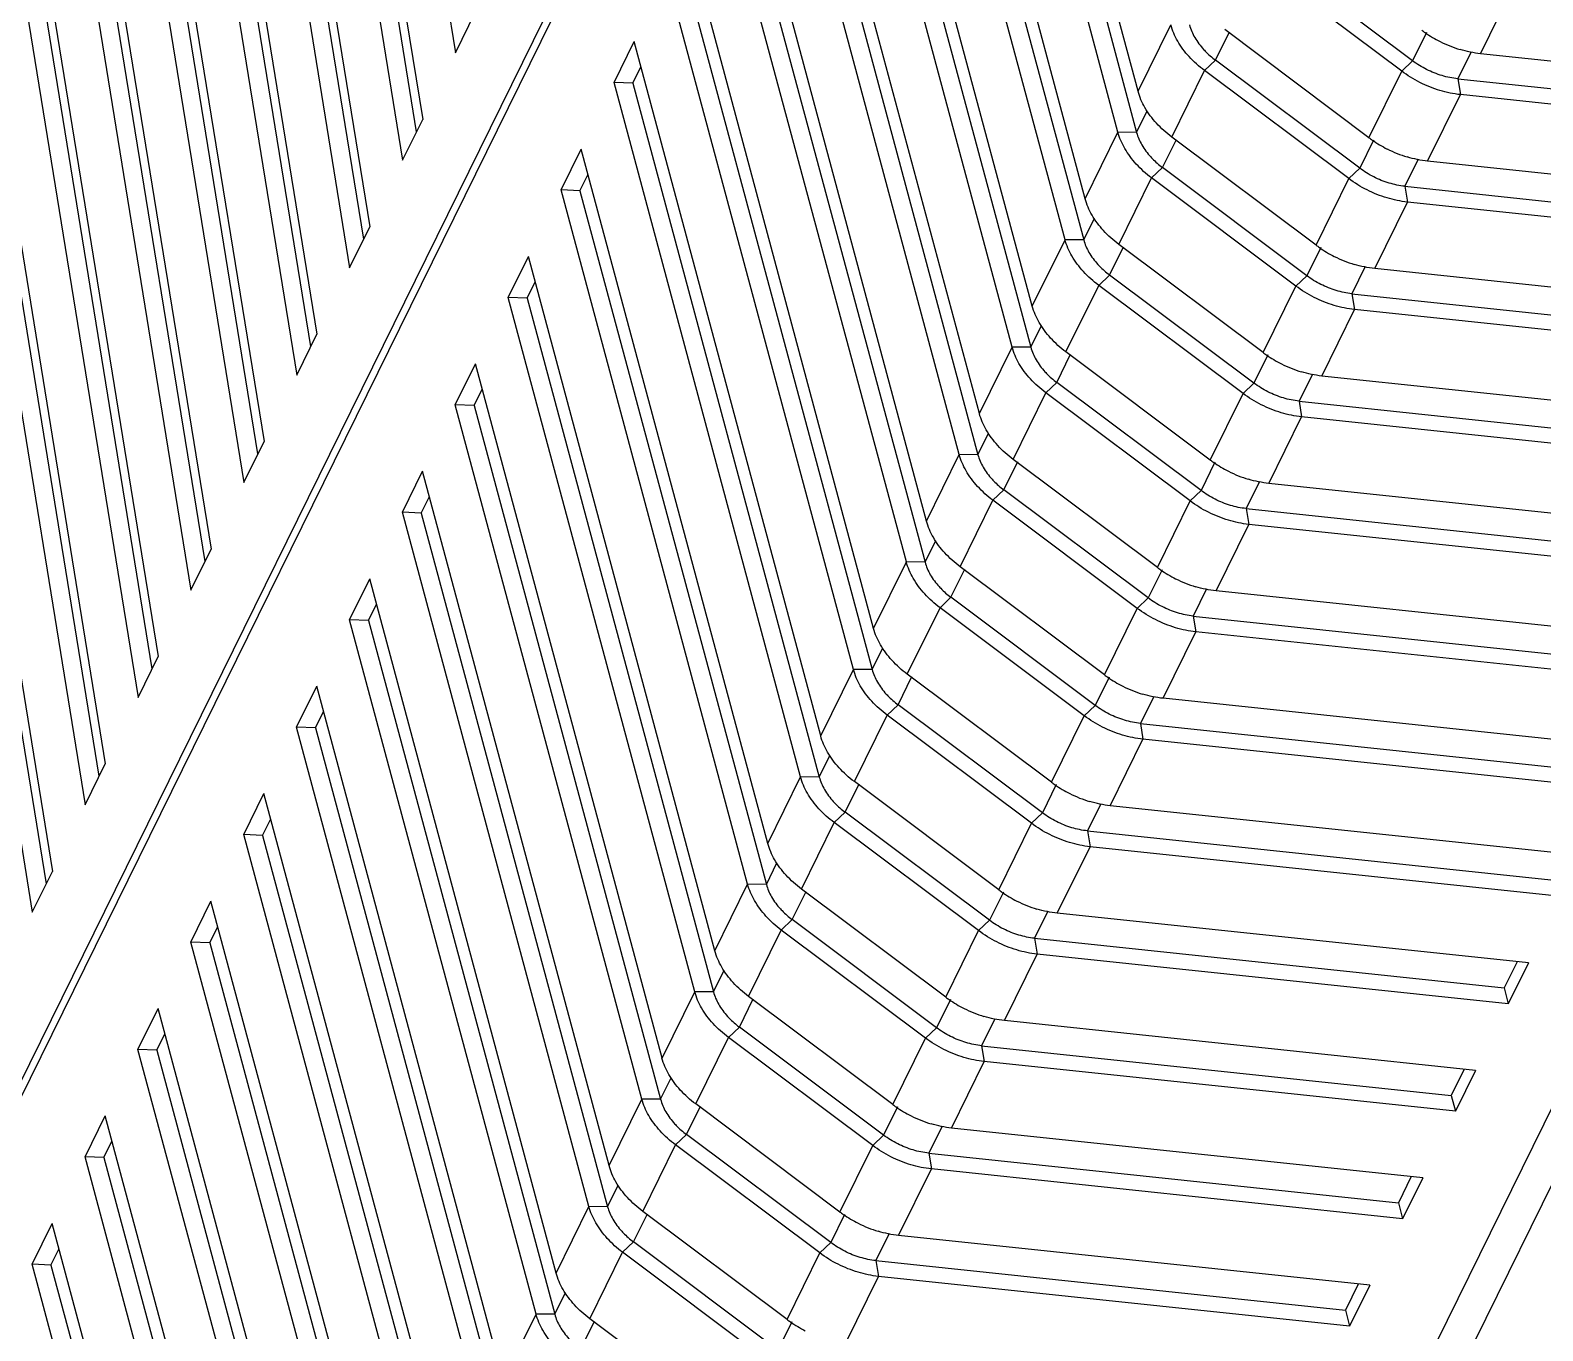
# Model space of a CAD drawing. Header units: millimetres. Extents: x 10368 to 13229, y -13270 to -11269.
# Drawn here: x 12836.42 to 12882.65, y -12433.13 to -12393.38 of the extents above; entities that cross this region are included whole.
import ezdxf

# ---------------------------------------------------------------- set-up
doc = ezdxf.new("R2010")
doc.units = ezdxf.units.MM

# ---------------------------------------------------------------- blocks, each defined once
blk = doc.blocks.new('u59')
at = {"color": 7, "linetype": 'Continuous'}
for p, q in [((-328.54, 144.576), (-276.921, 249.411)), ((-327.443, 144.46), (-275.824, 249.295)), ((-317.177, 69.942), (-234.061, 238.747)), ((-317.109, 69.585), (-234.008, 238.361)), ((-272.854, 166.965), (-278.551, 188.17)), ((-277.98, 188.165), (-272.278, 166.94)), ((-278.596, 186.913), (-272.894, 165.689)), ((-274.471, 163.68), (-280.168, 184.885)), ((-279.597, 184.88), (-273.895, 163.656)), ((-280.213, 183.629), (-274.511, 162.405)), ((-276.088, 160.396), (-281.785, 181.601)), ((-281.214, 181.596), (-275.512, 160.372)), ((-281.83, 180.345), (-276.128, 159.12)), ((-277.705, 157.112), (-283.402, 178.317)), ((-282.831, 178.312), (-277.129, 157.088)), ((-283.447, 177.061), (-277.745, 155.836)), ((-279.322, 153.828), (-285.019, 175.033)), ((-284.448, 175.028), (-278.746, 153.803)), ((-285.064, 173.777), (-279.362, 152.552)), ((-293.738, 171.911), (-289.327, 168.607)), ((-280.939, 150.544), (-286.636, 171.749)), ((-286.065, 171.744), (-280.363, 150.519)), ((-286.681, 170.493), (-287.682, 168.46)), ((-286.681, 170.493), (-280.979, 149.268)), ((-294.739, 169.878), (-290.328, 166.574)), ((-297.147, 169.343), (-298.148, 167.31)), ((-295.498, 168.697), (-295.072, 169.56)), ((-295.072, 169.56), (-290.662, 166.256)), ((-289.045, 169.54), (-289.47, 168.677)), ((-313.167, 167.581), (-312.551, 168.832)), ((-312.422, 168.344), (-312.551, 168.832)), ((-312.551, 168.832), (-298.148, 167.31)), ((-312.816, 167.544), (-312.422, 168.344)), ((-298.069, 166.827), (-312.422, 168.344)), ((-295.355, 168.626), (-296.356, 166.594)), ((-295.355, 168.626), (-290.944, 165.323)), ((-289.327, 168.607), (-290.328, 166.574)), ((-288.253, 168.465), (-288.579, 167.803)), ((-282.557, 147.26), (-288.253, 168.465)), ((-288.253, 168.465), (-287.682, 168.46)), ((-287.682, 168.46), (-281.98, 147.235)), ((-313.167, 167.581), (-298.764, 166.059)), ((-298.069, 166.827), (-298.148, 167.31)), ((-288.298, 167.209), (-289.299, 165.176)), ((-288.298, 167.209), (-282.596, 145.984)), ((-272.854, 166.965), (-273.102, 166.462)), ((-272.278, 166.94), (-272.894, 165.689)), ((-272.854, 166.965), (-272.278, 166.94)), ((-298.476, 166), (-298.069, 166.827)), ((-296.69, 166.276), (-296.356, 166.594)), ((-296.356, 166.594), (-291.945, 163.29)), ((-290.662, 166.256), (-290.328, 166.574)), ((-298.764, 166.059), (-299.765, 164.026)), ((-297.115, 165.413), (-296.69, 166.276)), ((-296.69, 166.276), (-292.279, 162.972)), ((-290.662, 166.256), (-291.087, 165.393)), ((-314.784, 164.297), (-314.168, 165.548)), ((-314.04, 165.06), (-314.168, 165.548)), ((-314.168, 165.548), (-299.765, 164.026)), ((-314.433, 164.26), (-314.04, 165.06)), ((-299.686, 163.543), (-314.04, 165.06)), ((-296.972, 165.342), (-297.973, 163.309)), ((-296.972, 165.342), (-292.561, 162.038)), ((-290.944, 165.323), (-291.945, 163.29)), ((-289.87, 165.181), (-290.196, 164.519)), ((-284.174, 143.976), (-289.87, 165.181)), ((-289.87, 165.181), (-289.299, 165.176)), ((-289.299, 165.176), (-283.597, 143.951)), ((-314.784, 164.297), (-300.382, 162.775)), ((-299.686, 163.543), (-299.765, 164.026)), ((-289.915, 163.925), (-290.916, 161.892)), ((-289.915, 163.925), (-284.213, 142.7)), ((-274.471, 163.68), (-274.719, 163.178)), ((-274.471, 163.68), (-273.895, 163.656)), ((-300.093, 162.716), (-299.686, 163.543)), ((-298.307, 162.992), (-297.973, 163.309)), ((-297.973, 163.309), (-293.562, 160.006)), ((-292.279, 162.972), (-291.945, 163.29)), ((-273.895, 163.656), (-274.511, 162.405)), ((-300.382, 162.775), (-301.382, 160.742)), ((-298.732, 162.129), (-298.307, 162.992)), ((-298.307, 162.992), (-293.896, 159.688)), ((-292.279, 162.972), (-292.704, 162.109)), ((-316.401, 161.013), (-315.785, 162.264)), ((-315.657, 161.776), (-315.785, 162.264)), ((-315.785, 162.264), (-301.382, 160.742)), ((-298.589, 162.058), (-299.59, 160.025)), ((-298.589, 162.058), (-294.178, 158.754)), ((-292.561, 162.038), (-293.562, 160.006)), ((-291.487, 161.897), (-291.813, 161.235)), ((-285.791, 140.692), (-291.487, 161.897)), ((-291.487, 161.897), (-290.916, 161.892)), ((-290.916, 161.892), (-285.214, 140.667)), ((-316.05, 160.976), (-315.657, 161.776)), ((-301.303, 160.259), (-315.657, 161.776)), ((-316.401, 161.013), (-301.999, 159.491)), ((-301.303, 160.259), (-301.382, 160.742)), ((-291.532, 160.64), (-292.533, 158.607)), ((-291.532, 160.64), (-285.83, 139.416)), ((-301.71, 159.432), (-301.303, 160.259)), ((-299.924, 159.708), (-299.59, 160.025)), ((-299.59, 160.025), (-295.179, 156.721)), ((-293.896, 159.688), (-293.562, 160.006)), ((-276.088, 160.396), (-276.336, 159.894)), ((-275.512, 160.372), (-276.128, 159.12)), ((-276.088, 160.396), (-275.512, 160.372)), ((-300.349, 158.844), (-299.924, 159.708)), ((-299.924, 159.708), (-295.513, 156.404)), ((-293.896, 159.688), (-294.321, 158.825)), ((-301.999, 159.491), (-302.999, 157.458)), ((-318.018, 157.728), (-317.402, 158.98)), ((-317.274, 158.492), (-317.402, 158.98)), ((-317.402, 158.98), (-302.999, 157.458)), ((-300.206, 158.774), (-301.207, 156.741)), ((-300.206, 158.774), (-295.795, 155.47)), ((-294.178, 158.754), (-295.179, 156.721)), ((-293.104, 158.612), (-293.43, 157.951)), ((-287.408, 137.407), (-293.104, 158.612)), ((-293.104, 158.612), (-292.533, 158.607)), ((-292.533, 158.607), (-286.831, 137.383)), ((-317.668, 157.691), (-317.274, 158.492)), ((-302.92, 156.975), (-317.274, 158.492)), ((-318.018, 157.728), (-303.616, 156.207)), ((-302.92, 156.975), (-302.999, 157.458)), ((-293.149, 157.356), (-294.15, 155.323)), ((-293.149, 157.356), (-287.447, 136.132)), ((-303.327, 156.148), (-302.92, 156.975)), ((-301.541, 156.424), (-301.207, 156.741)), ((-301.207, 156.741), (-296.796, 153.437)), ((-277.705, 157.112), (-277.953, 156.61)), ((-277.129, 157.088), (-277.745, 155.836)), ((-277.705, 157.112), (-277.129, 157.088)), ((-301.966, 155.56), (-301.541, 156.424)), ((-301.541, 156.424), (-297.13, 153.12)), ((-295.513, 156.404), (-295.938, 155.541)), ((-295.513, 156.404), (-295.179, 156.721)), ((-303.616, 156.207), (-304.616, 154.174)), ((-272.282, 156.18), (-272.898, 154.929)), ((-268.879, 135.198), (-272.282, 156.18)), ((-319.019, 155.696), (-304.616, 154.174)), ((-301.823, 155.49), (-302.824, 153.457)), ((-301.823, 155.49), (-297.412, 152.186)), ((-295.795, 155.47), (-296.796, 153.437)), ((-304.537, 153.691), (-318.891, 155.207)), ((-294.721, 155.328), (-295.047, 154.667)), ((-289.025, 134.123), (-294.721, 155.328)), ((-294.721, 155.328), (-294.15, 155.323)), ((-294.15, 155.323), (-288.448, 134.099)), ((-269.495, 133.947), (-272.898, 154.929)), ((-272.713, 155.305), (-269.459, 135.242)), ((-319.635, 154.444), (-305.233, 152.923)), ((-304.537, 153.691), (-304.616, 154.174)), ((-294.766, 154.072), (-295.767, 152.039)), ((-294.766, 154.072), (-289.064, 132.848)), ((-304.944, 152.864), (-304.537, 153.691)), ((-279.322, 153.828), (-279.57, 153.326)), ((-278.746, 153.803), (-279.362, 152.552)), ((-279.322, 153.828), (-278.746, 153.803)), ((-303.583, 152.276), (-303.158, 153.139)), ((-303.158, 153.139), (-302.824, 153.457)), ((-303.158, 153.139), (-298.747, 149.836)), ((-302.824, 153.457), (-298.413, 150.153)), ((-297.13, 153.12), (-297.555, 152.256)), ((-297.13, 153.12), (-296.796, 153.437)), ((-305.233, 152.923), (-306.234, 150.89)), ((-273.899, 152.896), (-274.515, 151.645)), ((-270.496, 131.914), (-273.899, 152.896)), ((-320.636, 152.412), (-306.234, 150.89)), ((-303.44, 152.206), (-304.441, 150.173)), ((-303.44, 152.206), (-299.03, 148.902)), ((-297.412, 152.186), (-298.413, 150.153)), ((-306.154, 150.407), (-320.508, 151.923)), ((-296.338, 152.044), (-296.664, 151.383)), ((-290.642, 130.839), (-296.338, 152.044)), ((-296.338, 152.044), (-295.767, 152.039)), ((-295.767, 152.039), (-290.065, 130.815)), ((-274.33, 152.021), (-271.076, 131.958)), ((-271.112, 130.663), (-274.515, 151.645)), ((-321.252, 151.16), (-306.85, 149.639)), ((-306.154, 150.407), (-306.234, 150.89)), ((-296.383, 150.788), (-297.384, 148.755)), ((-296.383, 150.788), (-290.681, 129.563)), ((-306.561, 149.58), (-306.154, 150.407)), ((-280.939, 150.544), (-281.187, 150.041)), ((-280.363, 150.519), (-280.979, 149.268)), ((-280.939, 150.544), (-280.363, 150.519)), ((-305.2, 148.992), (-304.775, 149.855)), ((-304.775, 149.855), (-304.441, 150.173)), ((-304.775, 149.855), (-300.364, 146.551)), ((-304.441, 150.173), (-300.03, 146.869)), ((-298.747, 149.836), (-299.172, 148.972)), ((-298.747, 149.836), (-298.413, 150.153)), ((-306.85, 149.639), (-307.851, 147.606)), ((-275.516, 149.612), (-276.132, 148.361)), ((-272.113, 128.63), (-275.516, 149.612)), ((-322.253, 149.127), (-307.851, 147.606)), ((-305.057, 148.922), (-306.058, 146.889)), ((-305.057, 148.922), (-300.647, 145.618)), ((-299.03, 148.902), (-300.03, 146.869)), ((-307.771, 147.123), (-322.125, 148.639)), ((-297.955, 148.76), (-298.281, 148.099)), ((-292.259, 127.555), (-297.955, 148.76)), ((-297.955, 148.76), (-297.384, 148.755)), ((-297.384, 148.755), (-291.682, 127.53)), ((-275.947, 148.737), (-272.693, 128.674)), ((-272.729, 127.379), (-276.132, 148.361)), ((-322.869, 147.876), (-308.467, 146.354)), ((-307.771, 147.123), (-307.851, 147.606)), ((-298, 147.504), (-299.001, 145.471)), ((-298, 147.504), (-292.298, 126.279)), ((-308.178, 146.296), (-307.771, 147.123)), ((-282.557, 147.26), (-282.804, 146.757)), ((-281.98, 147.235), (-282.596, 145.984)), ((-282.557, 147.26), (-281.98, 147.235)), ((-306.817, 145.708), (-306.392, 146.571)), ((-306.392, 146.571), (-306.058, 146.889)), ((-306.392, 146.571), (-301.981, 143.267)), ((-306.058, 146.889), (-301.647, 143.585)), ((-300.364, 146.551), (-300.03, 146.869)), ((-308.467, 146.354), (-309.468, 144.322)), ((-300.364, 146.551), (-300.789, 145.688)), ((-277.133, 146.328), (-277.749, 145.076)), ((-273.73, 125.346), (-277.133, 146.328)), ((-323.87, 145.843), (-309.468, 144.322)), ((-306.674, 145.638), (-307.675, 143.605)), ((-306.674, 145.638), (-302.264, 142.334)), ((-309.388, 143.838), (-323.742, 145.355)), ((-300.647, 145.618), (-301.647, 143.585)), ((-299.572, 145.476), (-299.898, 144.814)), ((-293.876, 124.271), (-299.572, 145.476)), ((-299.572, 145.476), (-299.001, 145.471)), ((-299.001, 145.471), (-293.299, 124.246)), ((-277.564, 145.453), (-274.31, 125.39)), ((-274.346, 124.095), (-277.749, 145.076)), ((-324.486, 144.592), (-310.084, 143.07)), ((-309.388, 143.838), (-309.468, 144.322)), ((-309.795, 143.011), (-309.388, 143.838)), ((-299.617, 144.22), (-300.618, 142.187)), ((-299.617, 144.22), (-293.915, 122.995)), ((-284.174, 143.976), (-284.421, 143.473)), ((-283.597, 143.951), (-284.213, 142.7)), ((-284.174, 143.976), (-283.597, 143.951)), ((-308.009, 143.287), (-307.675, 143.605)), ((-307.675, 143.605), (-303.264, 140.301)), ((-301.981, 143.267), (-301.647, 143.585)), ((-310.084, 143.07), (-311.085, 141.037)), ((-308.434, 142.424), (-308.009, 143.287)), ((-308.009, 143.287), (-303.598, 139.983)), ((-301.981, 143.267), (-302.406, 142.404)), ((-278.75, 143.043), (-279.366, 141.792)), ((-275.347, 122.062), (-278.75, 143.043)), ((-321.489, 142.137), (-311.085, 141.037)), ((-308.291, 142.354), (-309.292, 140.321)), ((-308.291, 142.354), (-303.881, 139.05)), ((-302.264, 142.334), (-303.264, 140.301)), ((-301.189, 142.192), (-301.515, 141.53)), ((-295.493, 120.987), (-301.189, 142.192)), ((-301.189, 142.192), (-300.618, 142.187)), ((-300.618, 142.187), (-294.916, 120.962)), ((-279.181, 142.169), (-275.927, 122.106)), ((-311.005, 140.554), (-321.36, 141.648)), ((-275.963, 120.81), (-279.366, 141.792)), ((-311.005, 140.554), (-311.085, 141.037)), ((-321.13, 140.782), (-311.701, 139.786)), ((-311.412, 139.727), (-311.005, 140.554)), ((-301.234, 140.936), (-302.235, 138.903)), ((-301.234, 140.936), (-295.532, 119.711)), ((-285.791, 140.692), (-286.038, 140.189)), ((-285.214, 140.667), (-285.83, 139.416)), ((-285.791, 140.692), (-285.214, 140.667)), ((-309.626, 140.003), (-309.292, 140.321)), ((-309.292, 140.321), (-304.882, 137.017)), ((-303.598, 139.983), (-303.264, 140.301)), ((-311.701, 139.786), (-312.702, 137.753)), ((-310.051, 139.14), (-309.626, 140.003)), ((-309.626, 140.003), (-305.215, 136.699)), ((-303.598, 139.983), (-304.023, 139.12)), ((-280.367, 139.759), (-280.983, 138.508)), ((-276.964, 118.778), (-280.367, 139.759)), ((-309.908, 139.069), (-310.909, 137.037)), ((-309.908, 139.069), (-305.498, 135.765)), ((-303.881, 139.05), (-304.882, 137.017)), ((-302.806, 138.908), (-303.132, 138.246)), ((-297.11, 117.703), (-302.806, 138.908)), ((-302.806, 138.908), (-302.235, 138.903)), ((-302.235, 138.903), (-296.533, 117.678)), ((-280.798, 138.885), (-277.544, 118.822)), ((-320.547, 138.582), (-312.702, 137.753)), ((-277.58, 117.526), (-280.983, 138.508)), ((-312.622, 137.27), (-320.418, 138.094)), ((-312.622, 137.27), (-312.702, 137.753)), ((-302.851, 137.652), (-303.852, 135.619)), ((-302.851, 137.652), (-297.149, 116.427)), ((-287.408, 137.407), (-287.655, 136.905)), ((-286.831, 137.383), (-287.447, 136.132)), ((-287.408, 137.407), (-286.831, 137.383)), ((-320.189, 137.228), (-313.318, 136.502)), ((-313.029, 136.443), (-312.622, 137.27)), ((-311.243, 136.719), (-310.909, 137.037)), ((-310.909, 137.037), (-306.499, 133.733)), ((-305.215, 136.699), (-304.882, 137.017)), ((-313.318, 136.502), (-314.319, 134.469)), ((-311.668, 135.856), (-311.243, 136.719)), ((-311.243, 136.719), (-306.832, 133.415)), ((-305.215, 136.699), (-305.64, 135.836)), ((-281.984, 136.475), (-282.6, 135.224)), ((-278.581, 115.493), (-281.984, 136.475)), ((-311.525, 135.785), (-312.526, 133.752)), ((-311.525, 135.785), (-307.115, 132.481)), ((-305.498, 135.765), (-306.499, 133.733)), ((-304.423, 135.624), (-304.749, 134.962)), ((-298.727, 114.419), (-304.423, 135.624)), ((-304.423, 135.624), (-303.852, 135.619)), ((-303.852, 135.619), (-298.15, 114.394)), ((-282.415, 135.601), (-279.161, 115.538)), ((-319.606, 135.028), (-314.319, 134.469)), ((-279.197, 114.242), (-282.6, 135.224)), ((-314.239, 133.986), (-319.476, 134.54)), ((-314.239, 133.986), (-314.319, 134.469)), ((-304.468, 134.367), (-305.469, 132.335)), ((-304.468, 134.367), (-298.766, 113.143)), ((-289.025, 134.123), (-289.272, 133.621)), ((-288.448, 134.099), (-289.064, 132.848)), ((-289.025, 134.123), (-288.448, 134.099)), ((-319.649, 133.716), (-314.935, 133.218)), ((-314.646, 133.159), (-314.239, 133.986)), ((-312.86, 133.435), (-312.526, 133.752)), ((-312.526, 133.752), (-308.116, 130.448)), ((-306.832, 133.415), (-306.499, 133.733)), ((-314.935, 133.218), (-315.936, 131.185)), ((-313.285, 132.572), (-312.86, 133.435)), ((-312.86, 133.435), (-308.449, 130.131)), ((-306.832, 133.415), (-307.258, 132.552)), ((-283.601, 133.191), (-284.218, 131.94)), ((-280.198, 112.209), (-283.601, 133.191)), ((-313.142, 132.501), (-314.143, 130.468)), ((-313.142, 132.501), (-308.732, 129.197)), ((-307.115, 132.481), (-308.116, 130.448)), ((-306.04, 132.34), (-306.366, 131.678)), ((-300.344, 111.135), (-306.04, 132.34)), ((-306.04, 132.34), (-305.469, 132.335)), ((-305.469, 132.335), (-299.767, 111.11)), ((-284.032, 132.317), (-280.778, 112.253)), ((-280.814, 110.958), (-284.218, 131.94)), ((-320.65, 131.683), (-315.936, 131.185)), ((-315.856, 130.702), (-320.872, 131.232)), ((-315.856, 130.702), (-315.936, 131.185)), ((-306.085, 131.083), (-307.086, 129.05)), ((-306.085, 131.083), (-300.383, 109.859)), ((-321.266, 130.432), (-316.552, 129.934)), ((-316.263, 129.875), (-315.856, 130.702)), ((-314.477, 130.151), (-314.143, 130.468)), ((-314.143, 130.468), (-309.733, 127.164)), ((-308.449, 130.131), (-308.116, 130.448)), ((-290.642, 130.839), (-290.889, 130.337)), ((-290.065, 130.815), (-290.681, 129.563)), ((-290.642, 130.839), (-290.065, 130.815)), ((-316.552, 129.934), (-317.553, 127.901)), ((-314.902, 129.287), (-314.477, 130.151)), ((-314.477, 130.151), (-310.067, 126.847)), ((-308.449, 130.131), (-308.875, 129.268)), ((-285.218, 129.907), (-285.835, 128.656)), ((-281.815, 108.925), (-285.218, 129.907))]:
    blk.add_line(p, q, dxfattribs=at)
for centre, radius, start, end in [((-297.609, 165.606), 3.769, 55.1466, 63.2537), ((-297.539, 165.711), 3.643, 53.164, 55.115), ((-299.225, 162.333), 3.758, 63.1887, 73.2286), ((-299.226, 162.322), 3.769, 55.1466, 63.2537), ((-299.156, 162.426), 3.643, 53.164, 55.115), ((-300.842, 159.049), 3.758, 63.1887, 73.2286), ((-300.843, 159.038), 3.769, 55.1466, 63.2537), ((-300.773, 159.142), 3.643, 53.164, 55.115), ((-302.459, 155.765), 3.758, 63.1887, 73.2286), ((-302.46, 155.754), 3.769, 55.1466, 63.2537), ((-302.39, 155.858), 3.643, 53.164, 55.115), ((-304.076, 152.481), 3.758, 63.1887, 73.2286), ((-304.077, 152.47), 3.769, 55.1466, 63.2537), ((-304.007, 152.574), 3.643, 53.164, 55.115), ((-305.693, 149.197), 3.758, 63.1887, 73.2286), ((-305.694, 149.186), 3.769, 55.1466, 63.2537), ((-305.624, 149.29), 3.643, 53.164, 55.115), ((-307.31, 145.913), 3.758, 63.1887, 73.2286), ((-307.311, 145.902), 3.769, 55.1466, 63.2537), ((-307.241, 146.006), 3.643, 53.164, 55.115), ((-308.927, 142.629), 3.758, 63.1887, 73.2286), ((-308.928, 142.618), 3.769, 55.1466, 63.2537), ((-308.858, 142.722), 3.643, 53.164, 55.115), ((-310.544, 139.345), 3.758, 63.1887, 73.2286), ((-310.545, 139.334), 3.769, 55.1466, 63.2537), ((-310.475, 139.438), 3.643, 53.164, 55.115), ((-312.161, 136.061), 3.758, 63.1887, 73.2286), ((-312.162, 136.049), 3.769, 55.1466, 63.2537), ((-312.092, 136.153), 3.643, 53.164, 55.115), ((-313.778, 132.776), 3.758, 63.1887, 73.2286), ((-313.779, 132.765), 3.769, 55.1466, 63.2537), ((-313.709, 132.869), 3.643, 53.164, 55.115), ((-315.395, 129.492), 3.758, 63.1887, 73.2286), ((-315.396, 129.481), 3.769, 55.1466, 63.2537), ((-315.326, 129.585), 3.643, 53.164, 55.115), ((-317.012, 126.208), 3.758, 63.1887, 73.2286), ((-317.013, 126.197), 3.769, 55.1466, 63.2537), ((-316.943, 126.301), 3.643, 53.164, 55.115)]:
    blk.add_arc(centre, radius, start, end, dxfattribs=at)
for points, start_tangent, end_tangent in [([(-288.711, 169.858), (-288.242, 169.433), (-287.891, 168.957), (-287.681, 168.46)], (0.800328, -0.599562), (0.259432, -0.965761)), ([(-288.414, 168.847), (-288.684, 169.214), (-288.732, 169.265)], (-0.498571, 0.866849), (-0.694739, 0.719262)), ([(-288.253, 168.465), (-288.414, 168.847)], (-0.259432, 0.965761), (-0.498571, 0.866849)), ([(-289.327, 168.607), (-288.858, 168.182)], (0.800328, -0.599562), (0.673612, -0.739085)), ([(-288.858, 168.182), (-288.507, 167.706)], (0.673612, -0.739085), (0.498589, -0.866839)), ([(-288.507, 167.706), (-288.297, 167.209)], (0.498589, -0.866839), (0.259432, -0.965761)), ([(-298.148, 167.31), (-297.524, 167.183), (-296.914, 166.939), (-296.356, 166.594)], (0.994465, -0.105072), (0.800328, -0.599562)), ([(-298.069, 166.827), (-297.589, 166.73), (-297.119, 166.542), (-296.69, 166.276)], (0.994465, -0.105072), (0.800328, -0.599562)), ([(-290.328, 166.574), (-289.859, 166.149), (-289.508, 165.673), (-289.298, 165.176)], (0.800328, -0.599562), (0.259432, -0.965761)), ([(-298.764, 166.059), (-298.141, 165.932)], (0.994465, -0.105072), (0.957663, -0.28789)), ([(-290.349, 165.981), (-290.662, 166.256)], (-0.694739, 0.719262), (-0.800328, 0.599562)), ([(-290.031, 165.563), (-290.301, 165.93), (-290.349, 165.981)], (-0.498571, 0.866849), (-0.694739, 0.719262)), ([(-289.87, 165.181), (-290.031, 165.563)], (-0.259432, 0.965761), (-0.498571, 0.866849)), ([(-290.944, 165.323), (-290.475, 164.898)], (0.800328, -0.599562), (0.673612, -0.739085)), ([(-290.475, 164.898), (-290.124, 164.422)], (0.673612, -0.739085), (0.498589, -0.866839)), ([(-290.124, 164.422), (-289.914, 163.924)], (0.498589, -0.866839), (0.259432, -0.965761)), ([(-299.765, 164.026), (-299.142, 163.899), (-298.531, 163.655), (-297.973, 163.309)], (0.994465, -0.105072), (0.800328, -0.599562)), ([(-299.686, 163.543), (-299.206, 163.445), (-298.736, 163.258), (-298.307, 162.992)], (0.994465, -0.105072), (0.800328, -0.599562)), ([(-291.945, 163.29), (-291.476, 162.865), (-291.125, 162.389), (-290.915, 161.892)], (0.800328, -0.599562), (0.259432, -0.965761)), ([(-300.382, 162.775), (-299.758, 162.648)], (0.994465, -0.105072), (0.957663, -0.28789)), ([(-291.966, 162.697), (-292.279, 162.972)], (-0.694739, 0.719262), (-0.800328, 0.599562)), ([(-291.648, 162.279), (-291.918, 162.645), (-291.966, 162.697)], (-0.498571, 0.866849), (-0.694739, 0.719262)), ([(-292.561, 162.038), (-292.092, 161.614)], (0.800328, -0.599562), (0.673612, -0.739085)), ([(-291.487, 161.897), (-291.648, 162.279)], (-0.259432, 0.965761), (-0.498571, 0.866849)), ([(-292.092, 161.614), (-291.741, 161.138)], (0.673612, -0.739085), (0.498589, -0.866839)), ([(-291.741, 161.138), (-291.531, 160.64)], (0.498589, -0.866839), (0.259432, -0.965761)), ([(-301.382, 160.742), (-300.759, 160.615), (-300.148, 160.371), (-299.59, 160.025)], (0.994465, -0.105072), (0.800328, -0.599562)), ([(-301.303, 160.259), (-300.823, 160.161), (-300.353, 159.973), (-299.924, 159.708)], (0.994465, -0.105072), (0.800328, -0.599562)), ([(-293.562, 160.006), (-293.093, 159.581), (-292.742, 159.105), (-292.532, 158.607)], (0.800328, -0.599562), (0.259432, -0.965761)), ([(-293.583, 159.412), (-293.896, 159.688)], (-0.694739, 0.719262), (-0.800328, 0.599562)), ([(-301.999, 159.491), (-301.375, 159.364)], (0.994465, -0.105072), (0.957663, -0.28789)), ([(-293.265, 158.995), (-293.535, 159.361), (-293.583, 159.412)], (-0.498571, 0.866849), (-0.694739, 0.719262)), ([(-294.178, 158.754), (-293.709, 158.33)], (0.800328, -0.599562), (0.673612, -0.739085)), ([(-293.104, 158.612), (-293.265, 158.995)], (-0.259432, 0.965761), (-0.498571, 0.866849)), ([(-293.709, 158.33), (-293.358, 157.854)], (0.673612, -0.739085), (0.498589, -0.866839)), ([(-293.358, 157.854), (-293.148, 157.356)], (0.498589, -0.866839), (0.259432, -0.965761)), ([(-302.999, 157.458), (-302.376, 157.331), (-301.765, 157.087), (-301.207, 156.741)], (0.994465, -0.105072), (0.800328, -0.599562)), ([(-302.92, 156.975), (-302.44, 156.877), (-301.97, 156.689), (-301.541, 156.424)], (0.994465, -0.105072), (0.800328, -0.599562)), ([(-295.2, 156.128), (-295.513, 156.404)], (-0.694739, 0.719262), (-0.800328, 0.599562)), ([(-295.179, 156.721), (-294.71, 156.297), (-294.359, 155.821), (-294.149, 155.323)], (0.800328, -0.599562), (0.259432, -0.965761)), ([(-303.616, 156.207), (-302.992, 156.08)], (0.994465, -0.105072), (0.957663, -0.28789)), ([(-294.882, 155.711), (-295.152, 156.077), (-295.2, 156.128)], (-0.498571, 0.866849), (-0.694739, 0.719262)), ([(-295.795, 155.47), (-295.326, 155.046)], (0.800328, -0.599562), (0.673612, -0.739085)), ([(-294.721, 155.328), (-294.882, 155.711)], (-0.259432, 0.965761), (-0.498571, 0.866849)), ([(-295.326, 155.046), (-294.975, 154.569)], (0.673612, -0.739085), (0.498589, -0.866839)), ([(-294.975, 154.569), (-294.765, 154.072)], (0.498589, -0.866839), (0.259432, -0.965761)), ([(-304.616, 154.174), (-303.993, 154.047), (-303.382, 153.803), (-302.824, 153.457)], (0.994465, -0.105072), (0.800328, -0.599562)), ([(-304.537, 153.691), (-304.057, 153.593), (-303.587, 153.405), (-303.158, 153.139)], (0.994465, -0.105072), (0.800328, -0.599562)), ([(-296.817, 152.844), (-297.13, 153.12)], (-0.694739, 0.719262), (-0.800328, 0.599562)), ([(-296.796, 153.437), (-296.327, 153.013), (-295.976, 152.537), (-295.766, 152.039)], (0.800328, -0.599562), (0.259432, -0.965761)), ([(-305.233, 152.923), (-304.609, 152.796)], (0.994465, -0.105072), (0.957663, -0.28789)), ([(-296.499, 152.427), (-296.769, 152.793), (-296.817, 152.844)], (-0.498571, 0.866849), (-0.694739, 0.719262)), ([(-297.412, 152.186), (-296.943, 151.762)], (0.800328, -0.599562), (0.673612, -0.739085)), ([(-296.338, 152.044), (-296.499, 152.427)], (-0.259432, 0.965761), (-0.498571, 0.866849)), ([(-296.943, 151.762), (-296.592, 151.285)], (0.673612, -0.739085), (0.498589, -0.866839)), ([(-296.592, 151.285), (-296.382, 150.788)], (0.498589, -0.866839), (0.259432, -0.965761)), ([(-306.234, 150.89), (-305.61, 150.763), (-304.999, 150.518), (-304.441, 150.173)], (0.994465, -0.105072), (0.800328, -0.599562)), ([(-306.154, 150.407), (-305.674, 150.309), (-305.204, 150.121), (-304.775, 149.855)], (0.994465, -0.105072), (0.800328, -0.599562)), ([(-298.434, 149.56), (-298.747, 149.836)], (-0.694739, 0.719262), (-0.800328, 0.599562)), ([(-298.413, 150.153), (-297.944, 149.729), (-297.593, 149.252), (-297.383, 148.755)], (0.800328, -0.599562), (0.259432, -0.965761)), ([(-306.85, 149.639), (-306.226, 149.511)], (0.994465, -0.105072), (0.957663, -0.28789)), ([(-298.116, 149.143), (-298.386, 149.509), (-298.434, 149.56)], (-0.498571, 0.866849), (-0.694739, 0.719262)), ([(-299.03, 148.902), (-298.56, 148.477)], (0.800328, -0.599562), (0.673612, -0.739085)), ([(-297.955, 148.76), (-298.116, 149.143)], (-0.259432, 0.965761), (-0.498571, 0.866849)), ([(-298.56, 148.477), (-298.209, 148.001)], (0.673612, -0.739085), (0.498589, -0.866839)), ([(-298.209, 148.001), (-297.999, 147.504)], (0.498589, -0.866839), (0.259432, -0.965761)), ([(-307.851, 147.606), (-307.227, 147.479), (-306.616, 147.234), (-306.058, 146.889)], (0.994465, -0.105072), (0.800328, -0.599562)), ([(-307.771, 147.123), (-307.291, 147.025), (-306.821, 146.837), (-306.392, 146.571)], (0.994465, -0.105072), (0.800328, -0.599562)), ([(-300.03, 146.869), (-299.561, 146.445), (-299.21, 145.968), (-299, 145.471)], (0.800328, -0.599562), (0.259432, -0.965761)), ([(-308.467, 146.354), (-307.843, 146.227)], (0.994465, -0.105072), (0.957663, -0.28789)), ([(-300.051, 146.276), (-300.364, 146.551)], (-0.694739, 0.719262), (-0.800328, 0.599562)), ([(-299.733, 145.859), (-300.003, 146.225), (-300.051, 146.276)], (-0.498571, 0.866849), (-0.694739, 0.719262)), ([(-299.572, 145.476), (-299.733, 145.859)], (-0.259432, 0.965761), (-0.498571, 0.866849)), ([(-300.647, 145.618), (-300.177, 145.193)], (0.800328, -0.599562), (0.673612, -0.739085)), ([(-300.177, 145.193), (-299.826, 144.717)], (0.673612, -0.739085), (0.498589, -0.866839)), ([(-299.826, 144.717), (-299.616, 144.22)], (0.498589, -0.866839), (0.259432, -0.965761)), ([(-309.468, 144.322), (-308.844, 144.194), (-308.233, 143.95), (-307.675, 143.605)], (0.994465, -0.105072), (0.800328, -0.599562)), ([(-309.388, 143.838), (-308.908, 143.741), (-308.438, 143.553), (-308.009, 143.287)], (0.994465, -0.105072), (0.800328, -0.599562)), ([(-301.647, 143.585), (-301.178, 143.16), (-300.827, 142.684), (-300.617, 142.187)], (0.800328, -0.599562), (0.259432, -0.965761)), ([(-310.084, 143.07), (-309.46, 142.943)], (0.994465, -0.105072), (0.957663, -0.28789)), ([(-301.668, 142.992), (-301.981, 143.267)], (-0.694739, 0.719262), (-0.800328, 0.599562)), ([(-301.35, 142.574), (-301.62, 142.941), (-301.668, 142.992)], (-0.498571, 0.866849), (-0.694739, 0.719262)), ([(-301.189, 142.192), (-301.35, 142.574)], (-0.259432, 0.965761), (-0.498571, 0.866849)), ([(-302.264, 142.334), (-301.794, 141.909)], (0.800328, -0.599562), (0.673612, -0.739085)), ([(-301.794, 141.909), (-301.443, 141.433)], (0.673612, -0.739085), (0.498589, -0.866839)), ([(-311.085, 141.037), (-310.461, 140.91), (-309.85, 140.666), (-309.292, 140.321)], (0.994465, -0.105072), (0.800328, -0.599562)), ([(-301.443, 141.433), (-301.233, 140.936)], (0.498589, -0.866839), (0.259432, -0.965761)), ([(-311.005, 140.554), (-310.525, 140.457), (-310.055, 140.269), (-309.626, 140.003)], (0.994465, -0.105072), (0.800328, -0.599562)), ([(-303.264, 140.301), (-302.795, 139.876), (-302.444, 139.4), (-302.234, 138.903)], (0.800328, -0.599562), (0.259432, -0.965761)), ([(-311.701, 139.786), (-311.077, 139.659)], (0.994465, -0.105072), (0.957663, -0.28789)), ([(-303.285, 139.708), (-303.598, 139.983)], (-0.694739, 0.719262), (-0.800328, 0.599562)), ([(-302.967, 139.29), (-303.237, 139.657), (-303.285, 139.708)], (-0.498571, 0.866849), (-0.694739, 0.719262)), ([(-302.806, 138.908), (-302.967, 139.29)], (-0.259432, 0.965761), (-0.498571, 0.866849)), ([(-303.881, 139.05), (-303.411, 138.625)], (0.800328, -0.599562), (0.673612, -0.739085)), ([(-303.411, 138.625), (-303.06, 138.149)], (0.673612, -0.739085), (0.498589, -0.866839)), ([(-303.06, 138.149), (-302.85, 137.652)], (0.498589, -0.866839), (0.259432, -0.965761)), ([(-312.702, 137.753), (-312.078, 137.626), (-311.467, 137.382), (-310.909, 137.037)], (0.994465, -0.105072), (0.800328, -0.599562)), ([(-312.622, 137.27), (-312.142, 137.172), (-311.672, 136.985), (-311.243, 136.719)], (0.994465, -0.105072), (0.800328, -0.599562)), ([(-304.882, 137.017), (-304.412, 136.592), (-304.061, 136.116), (-303.851, 135.619)], (0.800328, -0.599562), (0.259432, -0.965761)), ([(-313.318, 136.502), (-312.694, 136.375)], (0.994465, -0.105072), (0.957663, -0.28789)), ([(-304.902, 136.424), (-305.215, 136.699)], (-0.694739, 0.719262), (-0.800328, 0.599562)), ([(-304.584, 136.006), (-304.854, 136.373), (-304.902, 136.424)], (-0.498571, 0.866849), (-0.694739, 0.719262)), ([(-304.423, 135.624), (-304.584, 136.006)], (-0.259432, 0.965761), (-0.498571, 0.866849)), ([(-305.498, 135.765), (-305.028, 135.341)], (0.800328, -0.599562), (0.673612, -0.739085)), ([(-305.028, 135.341), (-304.677, 134.865)], (0.673612, -0.739085), (0.498589, -0.866839)), ([(-304.677, 134.865), (-304.467, 134.367)], (0.498589, -0.866839), (0.259432, -0.965761)), ([(-314.319, 134.469), (-313.695, 134.342), (-313.084, 134.098), (-312.526, 133.752)], (0.994465, -0.105072), (0.800328, -0.599562)), ([(-314.239, 133.986), (-313.759, 133.888), (-313.289, 133.701), (-312.86, 133.435)], (0.994465, -0.105072), (0.800328, -0.599562)), ([(-306.499, 133.733), (-306.029, 133.308), (-305.678, 132.832), (-305.468, 132.335)], (0.800328, -0.599562), (0.259432, -0.965761)), ([(-314.935, 133.218), (-314.311, 133.091)], (0.994465, -0.105072), (0.957663, -0.28789)), ([(-306.519, 133.14), (-306.832, 133.415)], (-0.694739, 0.719262), (-0.800328, 0.599562)), ([(-306.201, 132.722), (-306.471, 133.088), (-306.519, 133.14)], (-0.498571, 0.866849), (-0.694739, 0.719262)), ([(-306.04, 132.34), (-306.201, 132.722)], (-0.259432, 0.965761), (-0.498571, 0.866849)), ([(-307.115, 132.481), (-306.645, 132.057)], (0.800328, -0.599562), (0.673612, -0.739085)), ([(-306.645, 132.057), (-306.294, 131.581)], (0.673612, -0.739085), (0.498589, -0.866839)), ([(-306.294, 131.581), (-306.084, 131.083)], (0.498589, -0.866839), (0.259432, -0.965761)), ([(-315.936, 131.185), (-315.312, 131.058), (-314.701, 130.814), (-314.143, 130.468)], (0.994465, -0.105072), (0.800328, -0.599562)), ([(-315.856, 130.702), (-315.376, 130.604), (-314.906, 130.416), (-314.477, 130.151)], (0.994465, -0.105072), (0.800328, -0.599562)), ([(-308.116, 130.448), (-307.646, 130.024), (-307.295, 129.548), (-307.085, 129.05)], (0.800328, -0.599562), (0.259432, -0.965761)), ([(-316.552, 129.934), (-315.928, 129.807)], (0.994465, -0.105072), (0.957663, -0.28789)), ([(-308.136, 129.855), (-308.449, 130.131)], (-0.694739, 0.719262), (-0.800328, 0.599562)), ([(-307.818, 129.438), (-308.088, 129.804), (-308.136, 129.855)], (-0.498571, 0.866849), (-0.694739, 0.719262)), ([(-307.657, 129.055), (-307.818, 129.438)], (-0.259432, 0.965761), (-0.498571, 0.866849))]:
    blk.add_spline(points, degree=3, dxfattribs=dict(at, start_tangent=start_tangent, end_tangent=end_tangent))

msp = doc.modelspace()

# ---------------------------------------------------------------- block references
at = {"rotation": 180}
msp.add_blockref('u59', (12564.199, -12264.161), dxfattribs=at)

doc.saveas('drawing.dxf')
